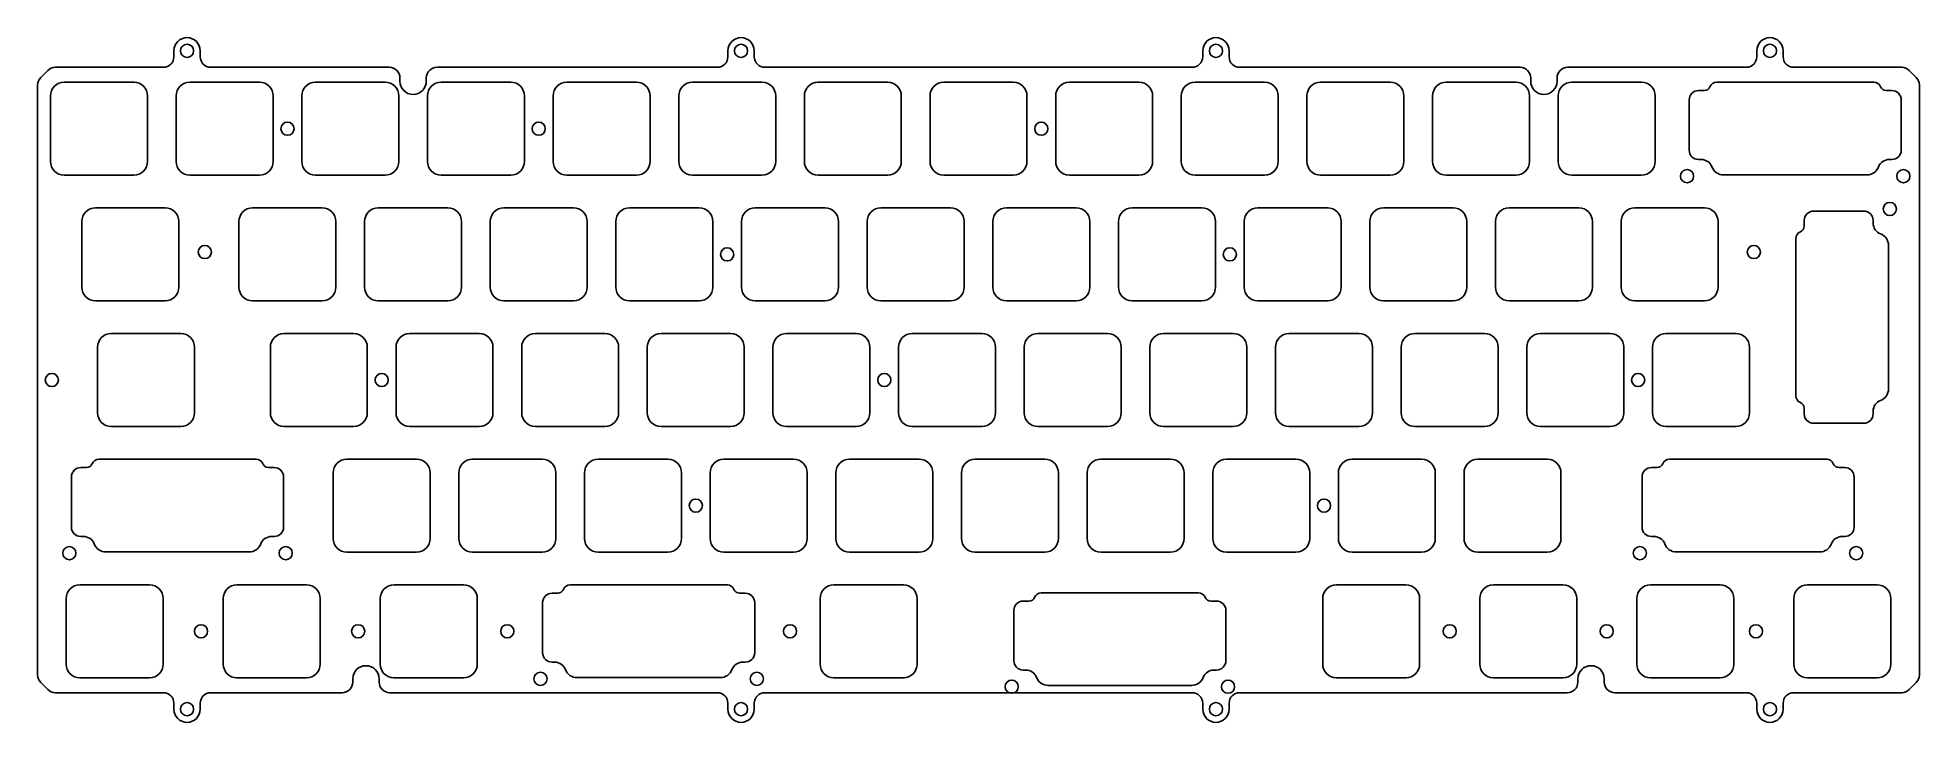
# Model space of a CAD drawing. Header units: millimetres. Extents: x -9 to 276, y -90 to 14.
import ezdxf

# ---------------------------------------------------------------- set-up
doc = ezdxf.new("R2010")
doc.units = ezdxf.units.MM
doc.layers.add('BLACK', color=7, linetype='CONTINUOUS')
doc.layers.add('Edge.Cuts', color=53, linetype='CONTINUOUS')

msp = doc.modelspace()

# ---------------------------------------------------------------- linework, layer by layer
at = {"layer": 'BLACK', "linetype": 'Continuous'}
for p, q in [((11.35, 11.8), (11.35, 10.9)), ((15.35, 10.9), (15.35, 11.8)), ((95.35, 11.8), (95.35, 10.9001)), ((99.35, 10.8998), (99.35, 11.8)), ((167.35, 11.8), (167.35, 10.9001)), ((171.35, 10.8998), (171.35, 11.8)), ((251.35, 11.8), (251.35, 10.9001)), ((255.35, 10.8998), (255.35, 11.8)), ((-7.76863, 8.83137), (-8.831373, 7.768627)), ((9.75, 9.3), (-6.637259, 9.3)), ((44.0251, 9.3), (16.95, 9.3)), ((93.7499, 9.3), (51.243089, 9.3)), ((165.7499, 9.3), (100.9498, 9.3)), ((215.4752, 9.3), (172.9498, 9.3)), ((249.7499, 9.3), (222.675, 9.3)), ((273.3372, 9.3), (256.9498, 9.3)), ((275.5313, 7.7687), (274.463484, 8.836516)), ((-9.3, 6.63725), (-9.3, -82.837256)), ((5.275, 7.05), (-5.275001, 7.05)), ((24.325, 7.05), (13.775, 7.05)), ((43.375, 7.05), (32.825, 7.05)), ((45.625001, 7.199502), (45.625001, 7.7)), ((49.625001, 7.6999), (49.625001, 7.199502)), ((62.425, 7.05), (51.875, 7.05)), ((81.475, 7.05), (70.925, 7.05)), ((100.525, 7.05), (89.975, 7.05)), ((119.575, 7.05), (109.025, 7.05)), ((138.625, 7.05), (128.075, 7.05)), ((157.675, 7.05), (147.125, 7.05)), ((176.725, 7.05), (166.175, 7.05)), ((195.775, 7.05), (185.225, 7.05)), ((214.825, 7.05), (204.275, 7.05)), ((217.074997, 7.199493), (217.074997, 7.7)), ((221.074997, 7.7), (221.074997, 7.199493)), ((233.875, 7.05), (223.325, 7.05)), ((276, -82.8373), (276, 6.6372)), ((-7.35, 4.975001), (-7.35, -4.975001)), ((7.35, 4.975), (7.35, -4.975)), ((11.7, 4.975), (11.7, -4.975)), ((26.4, 4.975), (26.4, -4.975)), ((30.75, 4.975), (30.75, -4.975)), ((45.45, 4.975), (45.45, -4.975)), ((49.8, 4.975), (49.8, -4.975)), ((64.5, 4.975), (64.5, -4.975)), ((68.85, 4.975), (68.85, -4.975)), ((83.55, 4.975), (83.55, -4.975)), ((87.9, 4.975), (87.9, -4.975)), ((102.6, 4.975), (102.6, -4.975)), ((106.95, 4.975), (106.95, -4.975)), ((121.65, 4.975), (121.65, -4.975)), ((126, 4.975), (126, -4.975)), ((140.7, 4.975), (140.7, -4.975)), ((145.05, 4.975), (145.05, -4.975)), ((159.75, 4.975), (159.75, -4.975)), ((164.1, 4.975), (164.1, -4.975)), ((178.8, 4.975), (178.8, -4.975)), ((183.15, 4.975), (183.15, -4.975)), ((197.85, 4.975), (197.85, -4.975)), ((202.2, 4.975), (202.2, -4.975)), ((216.9, 4.975), (216.9, -4.975)), ((221.25, 4.975), (221.25, -4.975)), ((235.95, 4.975), (235.95, -4.975)), ((5.275, -7.05), (-5.275001, -7.05)), ((24.325, -7.05), (13.775, -7.05)), ((43.375, -7.05), (32.825, -7.05)), ((62.425, -7.05), (51.875, -7.05)), ((81.475, -7.05), (70.925, -7.05)), ((100.525, -7.05), (89.975, -7.05)), ((119.575, -7.05), (109.025, -7.05)), ((138.625, -7.05), (128.075, -7.05)), ((157.675, -7.05), (147.125, -7.05)), ((176.725, -7.05), (166.175, -7.05)), ((195.775, -7.05), (185.225, -7.05)), ((214.825, -7.05), (204.275, -7.05)), ((233.875, -7.05), (223.325, -7.05)), ((-2.587499, -14.074999), (-2.587499, -24.025001)), ((10.0375, -12), (-0.5125, -12)), ((12.1125, -14.075), (12.112501, -14.075)), ((12.112501, -14.075), (12.112501, -24.025)), ((21.225, -14.075), (21.225, -24.025)), ((33.85, -12), (23.3, -12)), ((35.925, -14.075), (35.925, -24.025)), ((40.275, -14.075), (40.275, -24.025)), ((52.9, -12), (42.35, -12)), ((54.975, -14.075), (54.975, -24.025)), ((59.325, -14.075), (59.325, -24.025)), ((71.95, -12), (61.4, -12)), ((74.025, -14.075), (74.025, -24.025)), ((78.375, -14.075), (78.375, -24.025)), ((91, -12), (80.45, -12)), ((93.075, -14.075), (93.075, -24.025)), ((97.425, -14.075), (97.425, -24.025)), ((110.05, -12), (99.5, -12)), ((112.125, -14.075), (112.125, -24.025)), ((116.475, -14.075), (116.475, -24.025)), ((129.1, -12), (118.55, -12)), ((131.175, -14.075), (131.175, -24.025)), ((135.525, -14.075), (135.525, -24.025)), ((148.15, -12), (137.6, -12)), ((150.225, -14.075), (150.225, -24.025)), ((154.575, -14.075), (154.575, -24.025)), ((167.2, -12), (156.65, -12)), ((169.275, -14.075), (169.275, -24.025)), ((173.625, -14.075), (173.625, -24.025)), ((186.25, -12), (175.7, -12)), ((188.325, -14.075), (188.325, -24.025)), ((192.675, -14.075), (192.675, -24.025)), ((205.3, -12), (194.75, -12)), ((207.375, -14.075), (207.375, -24.025)), ((211.725, -14.075), (211.725, -24.025)), ((224.35, -12), (213.8, -12)), ((226.425, -14.075), (226.425, -24.025)), ((230.775, -14.075), (230.775, -24.025)), ((243.4, -12), (232.85, -12)), ((245.475, -14.075), (245.475, -24.025)), ((10.0375, -26.1), (-0.5125, -26.1)), ((33.85, -26.1), (23.3, -26.1)), ((52.9, -26.1), (42.35, -26.1)), ((71.95, -26.1), (61.4, -26.1)), ((91, -26.1), (80.45, -26.1)), ((110.05, -26.1), (99.5, -26.1)), ((129.1, -26.1), (118.55, -26.1)), ((148.15, -26.1), (137.6, -26.1)), ((167.2, -26.1), (156.65, -26.1)), ((186.25, -26.1), (175.7, -26.1)), ((205.3, -26.1), (194.75, -26.1)), ((224.35, -26.1), (213.8, -26.1)), ((243.4, -26.1), (232.85, -26.1)), ((12.41875, -31.05), (1.868749, -31.05)), ((38.6125, -31.05), (28.0625, -31.05)), ((57.6625, -31.05), (47.1125, -31.05)), ((76.7125, -31.05), (66.1625, -31.05)), ((95.7625, -31.05), (85.2125, -31.05)), ((114.8125, -31.05), (104.2625, -31.05)), ((133.8625, -31.05), (123.3125, -31.05)), ((152.9125, -31.05), (142.3625, -31.05)), ((171.9625, -31.05), (161.4125, -31.05)), ((191.0125, -31.05), (180.4625, -31.05)), ((210.0625, -31.05), (199.5125, -31.05)), ((229.1125, -31.05), (218.5625, -31.05)), ((-0.20625, -33.125), (-0.20625, -43.075001)), ((14.49375, -33.125), (14.49375, -43.075)), ((25.9875, -33.125), (25.9875, -43.075)), ((40.6875, -33.125), (40.6875, -43.075)), ((45.0375, -33.125), (45.0375, -43.075)), ((59.7375, -33.125), (59.7375, -43.075)), ((64.0875, -33.125), (64.0875, -43.075)), ((78.7875, -33.125), (78.7875, -43.075)), ((83.1375, -33.125), (83.1375, -43.075)), ((97.8375, -33.125), (97.8375, -43.075)), ((102.1875, -33.125), (102.1875, -43.075)), ((116.8875, -33.125), (116.8875, -43.075)), ((121.2375, -33.125), (121.2375, -43.075)), ((135.9375, -33.125), (135.9375, -43.075)), ((140.2875, -33.125), (140.2875, -43.075)), ((154.9875, -33.125), (154.9875, -43.075)), ((159.3375, -33.125), (159.3375, -43.075)), ((174.0375, -33.125), (174.0375, -43.075)), ((178.3875, -33.125), (178.3875, -43.075)), ((193.0875, -33.125), (193.0875, -43.075)), ((197.4375, -33.125), (197.4375, -43.075)), ((212.1375, -33.125), (212.1375, -43.075)), ((216.4875, -33.125), (216.4875, -43.075)), ((231.1875, -33.125), (231.1875, -43.075)), ((12.41875, -45.15), (1.86875, -45.15)), ((38.6125, -45.15), (28.0625, -45.15)), ((57.6625, -45.15), (47.1125, -45.15)), ((76.7125, -45.15), (66.1625, -45.15)), ((95.7625, -45.15), (85.2125, -45.15)), ((114.8125, -45.15), (104.2625, -45.15)), ((133.8625, -45.15), (123.3125, -45.15)), ((152.9125, -45.15), (142.3625, -45.15)), ((171.9625, -45.15), (161.4125, -45.15)), ((191.0125, -45.15), (180.4625, -45.15)), ((210.0625, -45.15), (199.5125, -45.15)), ((229.1125, -45.15), (218.5625, -45.15)), ((48.1375, -50.1), (37.5875, -50.1)), ((67.1875, -50.1), (56.6375, -50.1)), ((86.2375, -50.1), (75.6875, -50.1)), ((105.2875, -50.1), (94.7375, -50.1)), ((124.3375, -50.1), (113.7875, -50.1)), ((143.3875, -50.1), (132.8375, -50.1)), ((162.4375, -50.1), (151.8875, -50.1)), ((181.4875, -50.1), (170.9375, -50.1)), ((200.5375, -50.1), (189.9875, -50.1)), ((219.5875, -50.1), (209.0375, -50.1)), ((35.5125, -52.175), (35.5125, -62.125)), ((50.2125, -52.175), (50.2125, -62.125)), ((54.5625, -52.175), (54.5625, -62.125)), ((69.2625, -52.175), (69.2625, -62.125)), ((73.6125, -52.175), (73.6125, -62.125)), ((88.3125, -52.175), (88.3125, -62.125)), ((92.6625, -52.175), (92.6625, -62.125)), ((107.3625, -52.175), (107.3625, -62.125)), ((111.7125, -52.175), (111.7125, -62.125)), ((126.4125, -52.175), (126.4125, -62.125)), ((130.7625, -52.175), (130.7625, -62.125)), ((145.4625, -52.175), (145.4625, -62.125)), ((149.8125, -52.175), (149.8125, -62.125)), ((164.5125, -52.175), (164.5125, -62.125)), ((168.8625, -52.175), (168.8625, -62.125)), ((183.5625, -52.175), (183.5625, -62.125)), ((187.9125, -52.175), (187.9125, -62.125)), ((202.6125, -52.175), (202.6125, -62.125)), ((206.9625, -52.175), (206.9625, -62.125)), ((221.6625, -52.175), (221.6625, -62.125)), ((48.1375, -64.2), (37.5875, -64.2)), ((67.1875, -64.2), (56.6375, -64.2)), ((86.2375, -64.2), (75.6875, -64.2)), ((105.2875, -64.2), (94.7375, -64.2)), ((124.3375, -64.2), (113.7875, -64.2)), ((143.3875, -64.2), (132.8375, -64.2)), ((162.4375, -64.2), (151.8875, -64.2)), ((181.4875, -64.2), (170.9375, -64.2)), ((200.5375, -64.2), (189.9875, -64.2)), ((219.5875, -64.2), (209.0375, -64.2)), ((-8.831368, -83.968632), (-7.76863, -85.03137)), ((-6.637258, -85.5), (9.75, -85.5)), ((16.95, -85.5), (36.881, -85.5)), ((38.481003, -83.89997), (38.481003, -83.4145)), ((42.481003, -83.4145), (42.481003, -83.9)), ((44.0808, -85.5), (93.7502, -85.5)), ((100.9501, -85.5), (165.7502, -85.5)), ((172.9501, -85.5), (222.6189, -85.5)), ((224.219002, -83.8999), (224.219002, -83.4145)), ((228.219002, -83.4145), (228.219002, -83.9)), ((229.8188, -85.5), (249.7502, -85.5)), ((256.9501, -85.5), (273.3372, -85.5)), ((274.46865, -85.03135), (275.531371, -83.968629)), ((275.531371, -83.968629), (275.531349, -83.968607)), ((11.35, -87.1), (11.35, -88)), ((15.35, -88), (15.35, -87.1)), ((95.35, -87.0998), (95.35, -88)), ((99.35, -88), (99.35, -87.1001)), ((167.35, -87.0998), (167.35, -88)), ((171.35, -88), (171.35, -87.1001)), ((251.35, -87.0998), (251.35, -88)), ((255.35, -88), (255.35, -87.1001))]:
    msp.add_line(p, q, dxfattribs=at)
at = {"layer": 'BLACK'}
for centre in [(13.35, 11.8), (97.35, 11.8), (169.35, 11.8), (253.35, 11.8), (28.575, 0), (66.675, 0), (142.875, 0), (16.04875, -18.7), (95.25, -19.05), (171.45, -19.05), (250.9012, -18.7), (-7.14375, -38.1), (42.8625, -38.1), (119.0625, -38.1), (90.4875, -57.15), (185.7375, -57.15), (13.35, -88), (97.35, -88), (169.35, -88), (253.35, -88)]:
    msp.add_circle(centre, 1, dxfattribs=at)
for centre, radius, start, end in [((13.35, 11.8), 2, 0, 180), ((97.35, 11.8), 2, 0, 180), ((169.35, 11.8), 2, 0, 180), ((253.35, 11.8), 2, 0, 180), ((-6.637258, 7.699998), 1.600002, 90.00003581, 135), ((9.75, 10.9), 1.6, 270, 0), ((16.95, 10.9), 1.6, 180, 270), ((44.0251, 7.7002), 1.5998, 359.99283712, 90), ((51.2252, 7.6999), 1.600199, 89.3594641, 180), ((93.7499, 10.9001), 1.6001, 270, 0), ((100.9498, 10.8998), 1.5998, 180, 270), ((165.7499, 10.9001), 1.6001, 270, 0), ((172.9498, 10.8998), 1.5998, 180, 270), ((215.4752, 7.7002), 1.5998, 359.99283712, 90), ((222.6749, 7.7), 1.599903, 89.9964188, 180), ((249.7499, 10.9001), 1.6001, 270, 0), ((256.9498, 10.8998), 1.5998, 180, 270), ((273.3372, 7.6998), 1.6002, 45.26412079, 90), ((-7.699989, 6.637254), 1.600011, 135.00027853, 180.00014324), ((-5.275001, 4.975001), 2.074999, 90, 180), ((5.275, 4.975), 2.075, 0, 90), ((13.775, 4.975), 2.075, 90, 180), ((24.325, 4.975), 2.075, 0, 90), ((32.825, 4.975), 2.075, 90, 180), ((43.375, 4.975), 2.075, 0, 90), ((47.625001, 7.199502), 2, 180, 0), ((51.875, 4.975), 2.075, 90, 180), ((62.425, 4.975), 2.075, 0, 90), ((70.925, 4.975), 2.075, 90, 180), ((81.475, 4.975), 2.075, 0, 90), ((89.975, 4.975), 2.075, 90, 180), ((100.525, 4.975), 2.075, 0, 90), ((109.025, 4.975), 2.075, 90, 180), ((119.575, 4.975), 2.075, 0, 90), ((128.075, 4.975), 2.075, 90, 180), ((138.625, 4.975), 2.075, 0, 90), ((147.125, 4.975), 2.075, 90, 180), ((157.675, 4.975), 2.075, 0, 90), ((166.175, 4.975), 2.075, 90, 180), ((176.725, 4.975), 2.075, 0, 90), ((185.225, 4.975), 2.075, 90, 180), ((195.775, 4.975), 2.075, 0, 90), ((204.275, 4.975), 2.075, 90, 180), ((214.825, 4.975), 2.075, 0, 90), ((219.074997, 7.199493), 2, 180, 0), ((223.325, 4.975), 2.075, 90, 180), ((233.875, 4.975), 2.075, 0, 90), ((274.3997, 6.6371), 1.600324, 0.00358027, 45), ((-5.275001, -4.975001), 2.074999, 180, 270), ((5.275, -4.975), 2.075, 270, 0), ((13.775, -4.975), 2.075, 180, 270), ((24.325, -4.975), 2.075, 270, 0), ((32.825, -4.975), 2.075, 180, 270), ((43.375, -4.975), 2.075, 270, 0), ((51.875, -4.975), 2.075, 180, 270), ((62.425, -4.975), 2.075, 270, 0), ((70.925, -4.975), 2.075, 180, 270), ((81.475, -4.975), 2.075, 270, 0), ((89.975, -4.975), 2.075, 180, 270), ((100.525, -4.975), 2.075, 270, 0), ((109.025, -4.975), 2.075, 180, 270), ((119.575, -4.975), 2.075, 270, 0), ((128.075, -4.975), 2.075, 180, 270), ((138.625, -4.975), 2.075, 270, 0), ((147.125, -4.975), 2.075, 180, 270), ((157.675, -4.975), 2.075, 270, 0), ((166.175, -4.975), 2.075, 180, 270), ((176.725, -4.975), 2.075, 270, 0), ((185.225, -4.975), 2.075, 180, 270), ((195.775, -4.975), 2.075, 270, 0), ((204.275, -4.975), 2.075, 180, 270), ((214.825, -4.975), 2.075, 270, 0), ((223.325, -4.975), 2.075, 180, 270), ((233.875, -4.975), 2.075, 270, 0), ((-0.5125, -14.074999), 2.074999, 90, 180), ((10.0375, -14.075), 2.075, 0, 90), ((23.3, -14.075), 2.075, 90, 180), ((33.85, -14.075), 2.075, 0, 90), ((42.35, -14.075), 2.075, 90, 180), ((52.9, -14.075), 2.075, 0, 90), ((61.4, -14.075), 2.075, 90, 180), ((71.95, -14.075), 2.075, 0, 90), ((80.45, -14.075), 2.075, 90, 180), ((91, -14.075), 2.075, 0, 90), ((99.5, -14.075), 2.075, 90, 180), ((110.05, -14.075), 2.075, 0, 90), ((118.55, -14.075), 2.075, 90, 180), ((129.1, -14.075), 2.075, 0, 90), ((137.6, -14.075), 2.075, 90, 180), ((148.15, -14.075), 2.075, 0, 90), ((156.65, -14.075), 2.075, 90, 180), ((167.2, -14.075), 2.075, 0, 90), ((175.7, -14.075), 2.075, 90, 180), ((186.25, -14.075), 2.075, 0, 90), ((194.75, -14.075), 2.075, 90, 180), ((205.3, -14.075), 2.075, 0, 90), ((213.8, -14.075), 2.075, 90, 180), ((224.35, -14.075), 2.075, 0, 90), ((232.85, -14.075), 2.075, 90, 180), ((243.4, -14.075), 2.075, 0, 90), ((-0.5125, -24.025001), 2.074999, 180, 270), ((10.0375, -24.025), 2.075001, 270, 0), ((23.3, -24.025), 2.075, 180, 270), ((33.85, -24.025), 2.075, 270, 0), ((42.35, -24.025), 2.075, 180, 270), ((52.9, -24.025), 2.075, 270, 0), ((61.4, -24.025), 2.075, 180, 270), ((71.95, -24.025), 2.075, 270, 0), ((80.45, -24.025), 2.075, 180, 270), ((91, -24.025), 2.075, 270, 0), ((99.5, -24.025), 2.075, 180, 270), ((110.05, -24.025), 2.075, 270, 0), ((118.55, -24.025), 2.075, 180, 270), ((129.1, -24.025), 2.075, 270, 0), ((137.6, -24.025), 2.075, 180, 270), ((148.15, -24.025), 2.075, 270, 0), ((156.65, -24.025), 2.075, 180, 270), ((167.2, -24.025), 2.075, 270, 0), ((175.7, -24.025), 2.075, 180, 270), ((186.25, -24.025), 2.075, 270, 0), ((194.75, -24.025), 2.075, 180, 270), ((205.3, -24.025), 2.075, 270, 0), ((213.8, -24.025), 2.075, 180, 270), ((224.35, -24.025), 2.075, 270, 0), ((232.85, -24.025), 2.075, 180, 270), ((243.4, -24.025), 2.075, 270, 0), ((1.868754, -33.125004), 2.075004, 90.00013806, 179.99988955), ((12.41875, -33.125), 2.075, 0, 90), ((28.0625, -33.125), 2.075, 90, 180), ((38.6125, -33.125), 2.075, 0, 90), ((47.1125, -33.125), 2.075, 90, 180), ((57.6625, -33.125), 2.075, 0, 90), ((66.1625, -33.125), 2.075, 90, 180), ((76.7125, -33.125), 2.075, 0, 90), ((85.2125, -33.125), 2.075, 90, 180), ((95.7625, -33.125), 2.075, 0, 90), ((104.2625, -33.125), 2.075, 90, 180), ((114.8125, -33.125), 2.075, 0, 90), ((123.3125, -33.125), 2.075, 90, 180), ((133.8625, -33.125), 2.075, 0, 90), ((142.3625, -33.125), 2.075, 90, 180), ((152.9125, -33.125), 2.075, 0, 90), ((161.4125, -33.125), 2.075, 90, 180), ((171.9625, -33.125), 2.075, 0, 90), ((180.4625, -33.125), 2.075, 90, 180), ((191.0125, -33.125), 2.075, 0, 90), ((199.5125, -33.125), 2.075, 90, 180), ((210.0625, -33.125), 2.075, 0, 90), ((218.5625, -33.125), 2.075, 90, 180), ((229.1125, -33.125), 2.075, 0, 90), ((1.868752, -43.074998), 2.075002, 180.00008284, 269.99994478), ((12.41875, -43.075), 2.075, 270, 0), ((28.0625, -43.075), 2.075, 180, 270), ((38.6125, -43.075), 2.075, 270, 0), ((47.1125, -43.075), 2.075, 180, 270), ((57.6625, -43.075), 2.075, 270, 0), ((66.1625, -43.075), 2.075, 180, 270), ((76.7125, -43.075), 2.075, 270, 0), ((85.2125, -43.075), 2.075, 180, 270), ((95.7625, -43.075), 2.075, 270, 0), ((104.2625, -43.075), 2.075, 180, 270), ((114.8125, -43.075), 2.075, 270, 0), ((123.3125, -43.075), 2.075, 180, 270), ((133.8625, -43.075), 2.075, 270, 0), ((142.3625, -43.075), 2.075, 180, 270), ((152.9125, -43.075), 2.075, 270, 0), ((161.4125, -43.075), 2.075, 180, 270), ((171.9625, -43.075), 2.075, 270, 0), ((180.4625, -43.075), 2.075, 180, 270), ((191.0125, -43.075), 2.075, 270, 0), ((199.5125, -43.075), 2.075, 180, 270), ((210.0625, -43.075), 2.075, 270, 0), ((218.5625, -43.075), 2.075, 180, 270), ((229.1125, -43.075), 2.075, 270, 0), ((37.5875, -52.175), 2.075, 90, 180), ((48.1375, -52.175), 2.075, 0, 90), ((56.6375, -52.175), 2.075, 90, 180), ((67.1875, -52.175), 2.075, 0, 90), ((75.6875, -52.175), 2.075, 90, 180), ((86.2375, -52.175), 2.075, 0, 90), ((94.7375, -52.175), 2.075, 90, 180), ((105.2875, -52.175), 2.075, 0, 90), ((113.7875, -52.175), 2.075, 90, 180), ((124.3375, -52.175), 2.075, 0, 90), ((132.8375, -52.175), 2.075, 90, 180), ((143.3875, -52.175), 2.075, 0, 90), ((151.8875, -52.175), 2.075, 90, 180), ((162.4375, -52.175), 2.075, 0, 90), ((170.9375, -52.175), 2.075, 90, 180), ((181.4875, -52.175), 2.075, 0, 90), ((189.9875, -52.175), 2.075, 90, 180), ((200.5375, -52.175), 2.075, 0, 90), ((209.0375, -52.175), 2.075, 90, 180), ((219.5875, -52.175), 2.075, 0, 90), ((37.5875, -62.125), 2.075, 180, 270), ((48.1375, -62.125), 2.075, 270, 0), ((56.6375, -62.125), 2.075, 180, 270), ((67.1875, -62.125), 2.075, 270, 0), ((75.6875, -62.125), 2.075, 180, 270), ((86.2375, -62.125), 2.075, 270, 0), ((94.7375, -62.125), 2.075, 180, 270), ((105.2875, -62.125), 2.075, 270, 0), ((113.7875, -62.125), 2.075, 180, 270), ((124.3375, -62.125), 2.075, 270, 0), ((132.8375, -62.125), 2.075, 180, 270), ((143.3875, -62.125), 2.075, 270, 0), ((151.8875, -62.125), 2.075, 180, 270), ((162.4375, -62.125), 2.075, 270, 0), ((170.9375, -62.125), 2.075, 180, 270), ((181.4875, -62.125), 2.075, 270, 0), ((189.9875, -62.125), 2.075, 180, 270), ((200.5375, -62.125), 2.075, 270, 0), ((209.0375, -62.125), 2.075, 180, 270), ((219.5875, -62.125), 2.075, 270, 0), ((40.481003, -83.4145), 2, 0, 180), ((226.219002, -83.4145), 2, 0, 180), ((-7.699993, -82.837256), 1.600007, 180, 225.00002532), ((-6.637258, -83.899998), 1.600002, 225, 270), ((9.75, -87.1), 1.6, 0, 90), ((16.95, -87.1), 1.6, 90, 180), ((36.88102, -83.89997), 1.599983, 269.99928379, 0), ((44.0808, -83.9002), 1.5998, 179.99283712, 270), ((93.7502, -87.0998), 1.5998, 0, 90), ((100.9501, -87.1001), 1.6001, 90, 180), ((165.7502, -87.0998), 1.5998, 0, 90), ((172.9501, -87.1001), 1.6001, 90, 180), ((222.6189, -83.8999), 1.600102, 270, 0), ((229.8188, -83.9002), 1.5998, 179.99283712, 270), ((249.7502, -87.0998), 1.5998, 0, 90), ((256.9501, -87.1001), 1.6001, 90, 180), ((273.3373, -83.9), 1.599971, 269.99641894, 315), ((274.4002, -82.8373), 1.5998, 314.99599871, 0), ((13.35, -88), 2, 180, 0), ((97.35, -88), 2, 180, 0), ((169.35, -88), 2, 180, 0), ((253.35, -88), 2, 180, 0)]:
    msp.add_arc(centre, radius, start, end, dxfattribs=at)
at = {"layer": 'Edge.Cuts', "linetype": 'CONTINUOUS'}
for p, q in [((242.52436, 5.77544), (243.38997, 5.77544)), ((245.24718, 7.0276), (269.10242, 7.0276)), ((270.95963, 5.77544), (271.82524, 5.77544)), ((241.09936, -3.25044), (241.09936, 4.35044)), ((273.25024, 4.35044), (273.25024, -3.25044)), ((242.9284, -4.67544), (242.52436, -4.67544)), ((271.82524, -4.67544), (271.4212, -4.67544)), ((268.0503, -7.01191), (246.2993, -7.01191)), ((258.54331, -14.79037), (258.54331, -13.92476)), ((259.96831, -12.49976), (267.56919, -12.49976)), ((268.99419, -13.92476), (268.99419, -14.3288)), ((257.29115, -40.50282), (257.29115, -16.64758)), ((271.33066, -17.6997), (271.33066, -39.4507)), ((248.16875, -31.05), (237.618749, -31.05)), ((235.54375, -33.125), (235.54375, -43.075001)), ((250.24375, -33.125), (250.24375, -43.075)), ((258.54331, -43.22564), (258.54331, -42.36003)), ((248.16875, -45.15), (237.61875, -45.15)), ((267.56919, -44.65064), (259.96831, -44.65064)), ((268.99419, -42.8216), (268.99419, -43.22564)), ((-0.02157, -50.1224), (23.83367, -50.1224)), ((238.10343, -50.1224), (261.95867, -50.1224)), ((-4.16939, -60.40044), (-4.16939, -52.79956)), ((-2.74439, -51.37456), (-1.87878, -51.37456)), ((25.69088, -51.37456), (26.55649, -51.37456)), ((27.98149, -52.79956), (27.98149, -60.40044)), ((233.95561, -60.40044), (233.95561, -52.79956)), ((235.38061, -51.37456), (236.24622, -51.37456)), ((263.81588, -51.37456), (264.68149, -51.37456)), ((266.10649, -52.79956), (266.10649, -60.40044)), ((-2.34035, -61.82544), (-2.74439, -61.82544)), ((26.55649, -61.82544), (26.15245, -61.82544)), ((235.78465, -61.82544), (235.38061, -61.82544)), ((264.68149, -61.82544), (264.27745, -61.82544)), ((22.78155, -64.16191), (1.03055, -64.16191)), ((260.90655, -64.16191), (239.15555, -64.16191)), ((-4.96875, -71.225), (-4.96875, -81.175001)), ((7.65625, -69.15), (-2.893751, -69.15)), ((9.73125, -71.225), (9.73125, -81.175)), ((18.84375, -71.225), (18.84375, -81.175001)), ((31.46875, -69.15), (20.918749, -69.15)), ((33.54375, -71.225), (33.54375, -81.175)), ((42.65625, -71.225), (42.65625, -81.175001)), ((55.28125, -69.15), (44.731249, -69.15)), ((57.35625, -71.225), (57.35625, -81.175)), ((68.69311, -70.42456), (69.55872, -70.42456)), ((71.41593, -69.1724), (95.27117, -69.1724)), ((97.12838, -70.42456), (97.99399, -70.42456)), ((109.33125, -71.225), (109.33125, -81.175001)), ((121.95625, -69.15), (111.406249, -69.15)), ((124.03125, -71.225), (124.03125, -81.175)), ((142.85343, -70.363025), (166.70867, -70.363025)), ((185.53125, -71.225), (185.53125, -81.175001)), ((198.15625, -69.15), (187.606249, -69.15)), ((200.23125, -71.225), (200.23125, -81.175)), ((209.34375, -71.225), (209.34375, -81.175001)), ((221.96875, -69.15), (211.418749, -69.15)), ((224.04375, -71.225), (224.04375, -81.175)), ((233.15625, -71.225), (233.15625, -81.175001)), ((245.78125, -69.15), (235.231249, -69.15)), ((247.85625, -71.225), (247.85625, -81.175)), ((256.96875, -71.225), (256.96875, -81.175001)), ((269.59375, -69.15), (259.043749, -69.15)), ((271.66875, -71.225), (271.66875, -81.175)), ((67.26811, -79.45044), (67.26811, -71.84956)), ((99.41899, -71.84956), (99.41899, -79.45044)), ((138.70561, -80.641065), (138.70561, -73.040185)), ((140.13061, -71.615185), (140.99622, -71.615185)), ((168.56588, -71.615185), (169.43149, -71.615185)), ((170.85649, -73.040185), (170.85649, -80.641065)), ((69.09715, -80.87544), (68.69311, -80.87544)), ((97.99399, -80.87544), (97.58995, -80.87544)), ((140.53465, -82.066065), (140.13061, -82.066065)), ((169.43149, -82.066065), (169.02745, -82.066065)), ((7.65625, -83.25), (-2.89375, -83.25)), ((31.46875, -83.25), (20.91875, -83.25)), ((55.28125, -83.25), (44.73125, -83.25)), ((94.21905, -83.21191), (72.46805, -83.21191)), ((121.95625, -83.25), (111.40625, -83.25)), ((165.65655, -84.402535), (143.90555, -84.402535)), ((198.15625, -83.25), (187.60625, -83.25)), ((221.96875, -83.25), (211.41875, -83.25)), ((245.78125, -83.25), (235.23125, -83.25)), ((269.59375, -83.25), (259.04375, -83.25))]:
    msp.add_line(p, q, dxfattribs=at)
at = {"layer": 'Edge.Cuts'}
for centre in [(240.775, -7.2), (273.575, -7.2), (271.51875, -12.175), (233.3625, -38.1), (-4.49375, -64.35), (28.30625, -64.35), (233.63125, -64.35), (266.43125, -64.35), (15.478125, -76.2), (39.290625, -76.2), (61.9125, -76.2), (104.775, -76.2), (204.7875, -76.2), (228.6, -76.2), (251.221875, -76.2), (66.94375, -83.4), (99.74375, -83.4), (138.38125, -84.590625), (171.18125, -84.590625)]:
    msp.add_circle(centre, 1, dxfattribs=at)
for centre, radius, start, end in [((242.52436, 4.35044), 1.425, 90, 180), ((243.38997, 6.70385), 0.928411, -90, -22.02270195), ((245.2472, 5.9526), 1.075006, 90.00106597, 157.97610066), ((269.1024, 5.9526), 1.075, 22.02389934, 89.99893403), ((270.9596, 6.7039), 0.92846, -157.97374324, -89.99814868), ((271.82524, 4.35044), 1.425, 0, 90), ((242.52436, -3.25044), 1.425, -180, -90), ((242.92841, -6.40037), 1.72493, 20.54597615, 90.00033216), ((271.4212, -6.4004), 1.724938, 90, 159.45340178), ((271.8252, -3.2504), 1.42504, -89.99839174, -0.00160826), ((246.29931, -5.13696), 1.87495, -159.45407657, -90.00030559), ((268.0503, -5.137), 1.874943, -90, -20.54506499), ((259.96831, -13.92476), 1.425, 90, 180), ((267.56915, -13.9248), 1.42504, 0.00160826, 89.99839174), ((258.36615, -16.6476), 1.075, 112.02389934, 179.99893403), ((257.61485, -14.7904), 0.92846, -67.97374324, 0.00185132), ((270.71915, -14.3288), 1.724938, -180, -110.54659822), ((269.45575, -17.6997), 1.874943, 0, 69.45493501), ((237.6188, -33.125), 2.07505, 90.00140823, 180), ((248.1688, -33.125), 2.075, 0, 90.00138062), ((269.45571, -39.45069), 1.87495, -69.45407657, -0.00030559), ((258.36615, -40.5028), 1.075006, -179.99893403, -112.02389934), ((257.6149, -42.36003), 0.928411, 0, 67.97729805), ((270.71912, -42.82159), 1.72493, -249.45402385, -179.99966784), ((237.6188, -43.075), 2.075, -179.99997239, -90.00138062), ((248.1688, -43.075), 2.07495, -90.00138062, 0), ((259.96831, -43.22564), 1.425, -180, -90), ((267.56919, -43.22564), 1.425, -90, 0), ((-1.87878, -50.44615), 0.928411, -90, -22.02270195), ((-0.02155, -51.1974), 1.075006, 90.00106597, 157.97610066), ((23.83365, -51.1974), 1.075, 22.02389934, 89.99893403), ((25.69085, -50.4461), 0.92846, -157.97374324, -89.99814868), ((236.24622, -50.44615), 0.928411, -90, -22.02270195), ((238.10345, -51.1974), 1.075006, 90.00106597, 157.97610066), ((261.95865, -51.1974), 1.075, 22.02389934, 89.99893403), ((263.81585, -50.4461), 0.92846, -157.97374324, -89.99814868), ((-2.74439, -52.79956), 1.425, 90, 180), ((26.55649, -52.79956), 1.425, 0, 90), ((235.38061, -52.79956), 1.425, 90, 180), ((264.68149, -52.79956), 1.425, 0, 90), ((-2.74439, -60.40044), 1.425, -180, -90), ((-2.34034, -63.55037), 1.72493, 20.54597615, 90.00033216), ((26.15245, -63.5504), 1.724938, 90, 159.45340178), ((26.55645, -60.4004), 1.42504, -89.99839174, -0.00160826), ((235.38061, -60.40044), 1.425, -180, -90), ((235.78466, -63.55037), 1.72493, 20.54597615, 90.00033216), ((264.27745, -63.5504), 1.724938, 90, 159.45340178), ((264.68145, -60.4004), 1.42504, -89.99839174, -0.00160826), ((1.03056, -62.28696), 1.87495, -159.45407657, -90.00030559), ((22.78155, -62.287), 1.874943, -90, -20.54506499), ((239.15556, -62.28696), 1.87495, -159.45407657, -90.00030559), ((260.90655, -62.287), 1.874943, -90, -20.54506499), ((-2.893746, -71.225004), 2.075004, 90.00013806, 179.99988955), ((7.65625, -71.225), 2.075, 0, 90), ((20.91875, -71.225), 2.075, 90.00002761, 180), ((31.4688, -71.225), 2.075, 0, 90.00138062), ((44.7313, -71.225), 2.07505, 90.0014082, 180), ((55.2813, -71.225), 2.075, 0, 90.00138062), ((68.69311, -71.84956), 1.425, 90, 180), ((69.55872, -69.49615), 0.928411, -90, -22.02270195), ((71.41595, -70.2474), 1.075006, 90.00106597, 157.97610066), ((95.27115, -70.2474), 1.075, 22.02389934, 89.99893403), ((97.12835, -69.4961), 0.92846, -157.97374324, -89.99814868), ((97.99399, -71.84956), 1.425, 0, 90), ((111.4063, -71.225), 2.07505, 90.0014082, 180), ((121.9563, -71.225), 2.075, 0, 90.00138062), ((140.996223, -70.686778), 0.928407, -90.00018514, -22.02259974), ((142.853436, -71.438014), 1.074989, 90.00031979, 157.97636435), ((166.70865, -71.438025), 1.075, 22.02389934, 89.99893403), ((168.56575, -70.686925), 0.92826, -157.98287241, -89.9919759), ((187.6063, -71.225), 2.07505, 90.0014082, 180), ((198.1563, -71.225), 2.075, 0, 90.00138062), ((211.4188, -71.225), 2.07505, 90.0014082, 180), ((221.9688, -71.225), 2.075, 0, 90.00138062), ((235.2313, -71.225), 2.07505, 90.0014082, 180), ((245.7813, -71.225), 2.075, 0, 90.00138062), ((259.0438, -71.225), 2.07505, 90.0014082, 180), ((269.5938, -71.225), 2.075, 0, 90.00138062), ((140.130611, -73.040186), 1.425001, 90.00004021, 179.99995979), ((169.43149, -73.040185), 1.425, 0, 90), ((68.69311, -79.45044), 1.425, -180, -90), ((97.99395, -79.4504), 1.42504, -89.99839174, -0.00160826), ((-2.893748, -81.174998), 2.075002, -179.99991716, -90.00005522), ((7.65625, -81.175), 2.075, -90, 0), ((20.91875, -81.175), 2.075, -179.99997239, -90), ((31.4688, -81.175), 2.07495, -90.00138065, 0), ((44.7313, -81.175), 2.075, -179.99997239, -90.00138062), ((55.2813, -81.175), 2.07495, -90.00138065, 0), ((69.09716, -82.60037), 1.72493, 20.54597615, 90.00033216), ((72.46806, -81.33696), 1.87495, -159.45407657, -90.00030559), ((94.21905, -81.337), 1.874943, -90, -20.54506499), ((97.58995, -82.6004), 1.724938, 90, 159.45340178), ((111.4063, -81.175), 2.075, -179.99997239, -90.00138062), ((121.9563, -81.175), 2.07495, -90.00138065, 0), ((140.130611, -80.641064), 1.425001, -179.99995979, -90.00004021), ((140.53466, -83.790997), 1.724932, 20.54603836, 90.00033216), ((169.0275, -83.791065), 1.724999, 90.00166075, 159.45274057), ((169.43145, -80.641025), 1.42504, -89.99839174, -0.00160826), ((187.6063, -81.175), 2.075, -179.99997239, -90.00138062), ((198.1563, -81.175), 2.07495, -90.00138065, 0), ((211.4188, -81.175), 2.075, -179.99997239, -90.00138062), ((221.9688, -81.175), 2.07495, -90.00138065, 0), ((235.2313, -81.175), 2.075, -179.99997239, -90.00138062), ((245.7813, -81.175), 2.07495, -90.00138065, 0), ((259.0438, -81.175), 2.075, -179.99997239, -90.00138062), ((269.5938, -81.175), 2.07495, -90.00138065, 0), ((143.905564, -82.527574), 1.874961, -159.4538047, -90.00042782), ((165.65663, -82.527685), 1.874847, -90.00244482, -20.54420599)]:
    msp.add_arc(centre, radius, start, end, dxfattribs=at)

doc.saveas('drawing.dxf')
